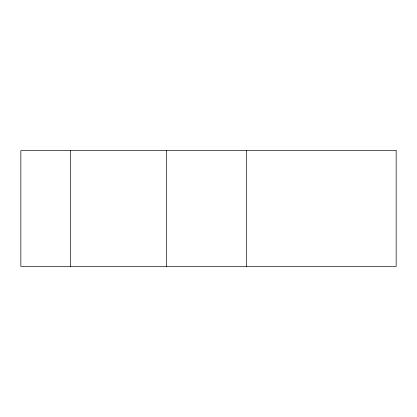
<?xml version="1.0" encoding="UTF-8"?>
<svg xmlns="http://www.w3.org/2000/svg" width="417" height="417" viewBox="0 0 417 417"><rect width="100%" height="100%" fill="white"/><g stroke="black" fill="none" stroke-linecap="round" stroke-linejoin="round"><path stroke-width="0.63" d="M246.442 150.61L246.442 266.39M166.68 150.61L166.68 266.39M70.421 150.61L70.421 266.39M396.15 150.61L20.85 150.61L20.85 266.39L396.15 266.39L396.15 150.61"/></g></svg>
